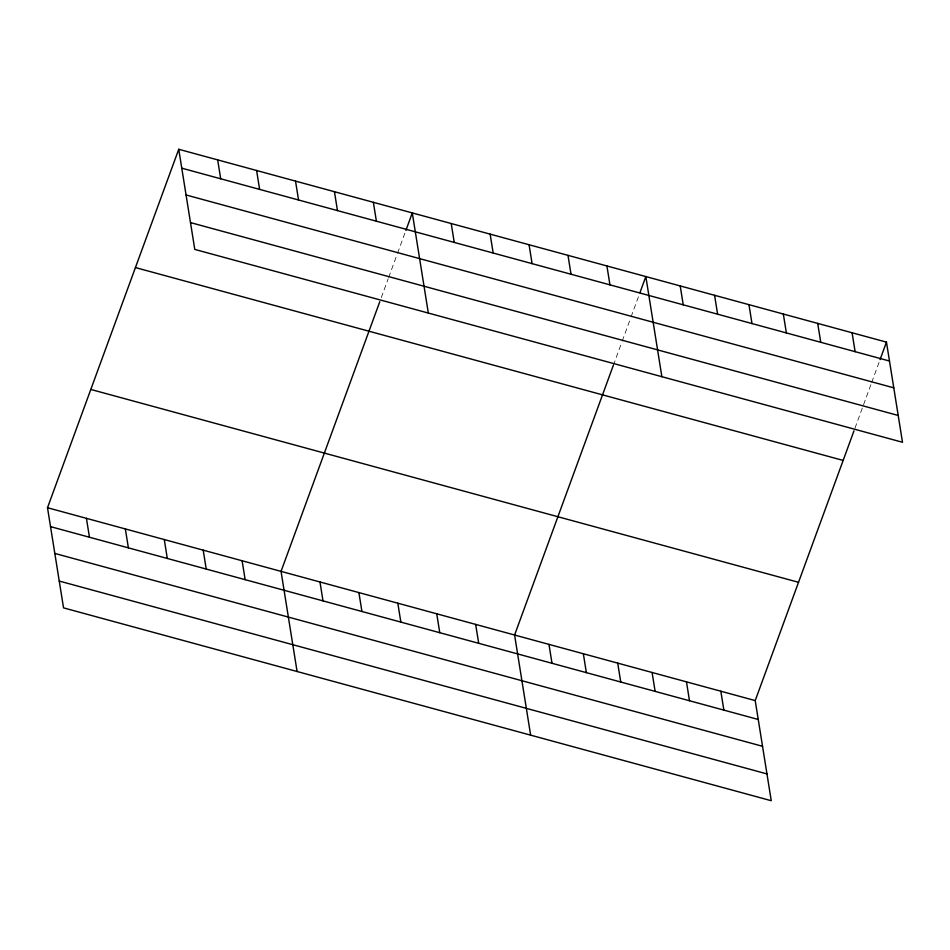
<?xml version="1.0" encoding="UTF-8"?>
<svg xmlns="http://www.w3.org/2000/svg" width="950" height="950" viewBox="0 0 950 950"><rect width="100%" height="100%" fill="white"/><g stroke="black" fill="none" stroke-linecap="round" stroke-linejoin="round"><path stroke-width="0.71" stroke-dasharray="4.75 3.56" d="M381.282 297.599L388.17 278.789M388.669 277.447L397.029 254.588M397.527 253.246L405.401 231.741M613.356 365.287L621.727 342.428M622.214 341.086L630.586 318.238M631.073 316.884L638.946 295.379M854.964 428.165L871.209 383.8M871.696 382.458L879.569 360.952"/><path stroke-width="1.43" d="M853.979 430.849L755.214 700.589L771.258 800.719L63.543 607.869L47.5 507.728L178.743 149.281L886.457 342.131L902.5 442.272L194.786 249.411L178.743 149.281M379.81 301.637L281.046 571.378L297.089 671.508M405.899 230.399L412.288 212.919L428.331 313.049M613.356 365.287L514.591 635.016L530.634 735.146M639.932 292.695L645.834 276.569L661.877 376.699M880.068 359.611L886.457 342.131M181.771 168.174L889.485 361.024M186.069 194.976L893.784 387.838M190.487 222.597L898.201 415.459M135.434 267.567L843.149 460.429M90.808 389.441L798.523 582.303M47.5 507.728L755.214 700.589M50.528 526.633L758.242 719.482M54.815 553.434L762.541 746.296M59.244 581.056L766.959 773.918M852.091 332.773L855.119 351.666M817.712 323.404L820.741 342.297M783.334 314.034L786.363 332.928M748.968 304.665L751.984 323.558M714.59 295.296L717.618 314.189M680.212 285.926L683.24 304.819M720.836 691.22L723.864 710.113M686.47 681.851L689.498 700.756M606.919 265.952L609.936 284.846M652.092 672.493L655.12 691.386M567.993 255.348L571.021 274.241M617.714 663.124L620.742 682.017M529.067 244.744L532.095 263.637M583.347 653.754L586.364 672.648M490.141 234.139L493.169 253.033M548.969 644.385L551.997 663.278M451.214 223.523L454.242 242.416M475.665 624.411L478.693 643.304M373.362 202.314L376.39 221.208M436.739 613.807L439.767 632.7M334.447 191.71L337.464 210.603M397.824 603.202L400.841 622.096M295.521 181.094L298.549 199.987M358.898 592.586L361.926 611.479M256.595 170.489L259.623 189.382M319.972 581.982L323 600.875M217.669 159.885L220.697 178.778M242.119 560.773L245.148 579.666M203.193 550.157L206.221 569.05M164.279 539.553L167.295 558.446M125.353 528.948L128.381 547.841M86.426 518.344L89.454 537.237"/></g></svg>
